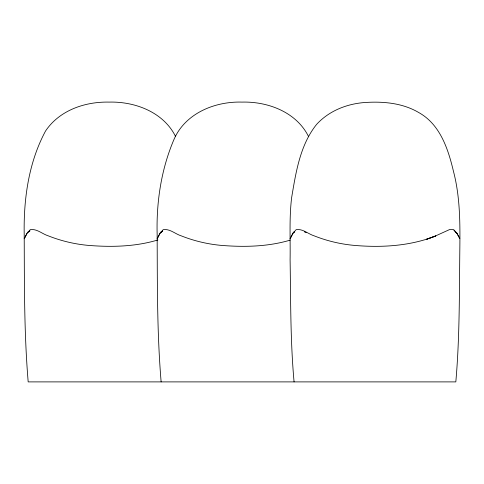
<?xml version="1.0" encoding="UTF-8"?>
<svg xmlns="http://www.w3.org/2000/svg" width="484" height="484" viewBox="0 0 484 484"><rect width="100%" height="100%" fill="white"/><g stroke="black" fill="none" stroke-linecap="round" stroke-linejoin="round"><path stroke-width="0.73" d="M27.086 233.288L24.2 238.806L27.019 233.312L30.262 229.664C36.935 228.557 42.247 234.002 48.303 235.859C61.196 240.965 74.79 244.196 88.608 245.412C111.737 247.251 135.514 246.713 157.869 239.955M161.178 232.381L160.035 233.288L157.149 238.806L159.968 233.312L163.205 229.664C169.878 228.557 175.19 234.002 181.252 235.859C194.144 240.965 207.739 244.196 221.551 245.412C244.438 247.227 267.954 246.737 290.104 240.155M294.121 232.381L292.983 233.288L290.091 238.806L292.911 233.312L296.154 229.664C302.827 228.557 308.139 234.002 314.201 235.859C327.093 240.965 340.682 244.196 354.5 245.412C381.822 247.741 410.033 246.096 435.775 235.974L426.61 239.247L435.697 235.859L449.721 229.501L453.738 229.664L456.981 233.312L459.8 238.515L456.781 233.149L453.925 230.39M29.996 230.832L27.273 232.635L29.082 231.461M162.4 231.195L160.222 232.635L162.63 231.068M294.26 231.915L293.171 232.635L294.375 231.854M304.375 231.824L306.209 232.707M455.716 232.332L456.914 233.288L455.922 232.326M308.562 136.585C296.486 112.161 267.997 101.398 242 102.106C215.259 101.283 186.074 112.953 174.415 138.454C161.347 168.493 156.296 201.58 157.149 234.208C157.373 283.436 157.01 332.835 161.13 381.894M175.613 136.585C163.544 112.161 135.048 101.398 109.051 102.106C84.996 101.579 59.453 110.304 45.563 130.982C28.665 162.352 23.565 198.924 24.2 234.208C24.424 283.436 24.067 332.835 28.181 381.894L455.819 381.894C459.637 338.733 459.31 295.228 459.8 251.904C460.109 224.987 460.381 197.726 453.496 171.469C448.16 148.987 440.15 124.291 418.527 112.415C403.347 103.509 385.282 101.501 368.003 102.336C348.873 103.025 329.683 110.092 316.572 124.43C300.086 144.97 295.893 172.346 291.64 197.599C289.117 218.211 290.454 239.005 290.097 259.702C290.769 300.425 290.358 341.329 294.078 381.894"/></g></svg>
